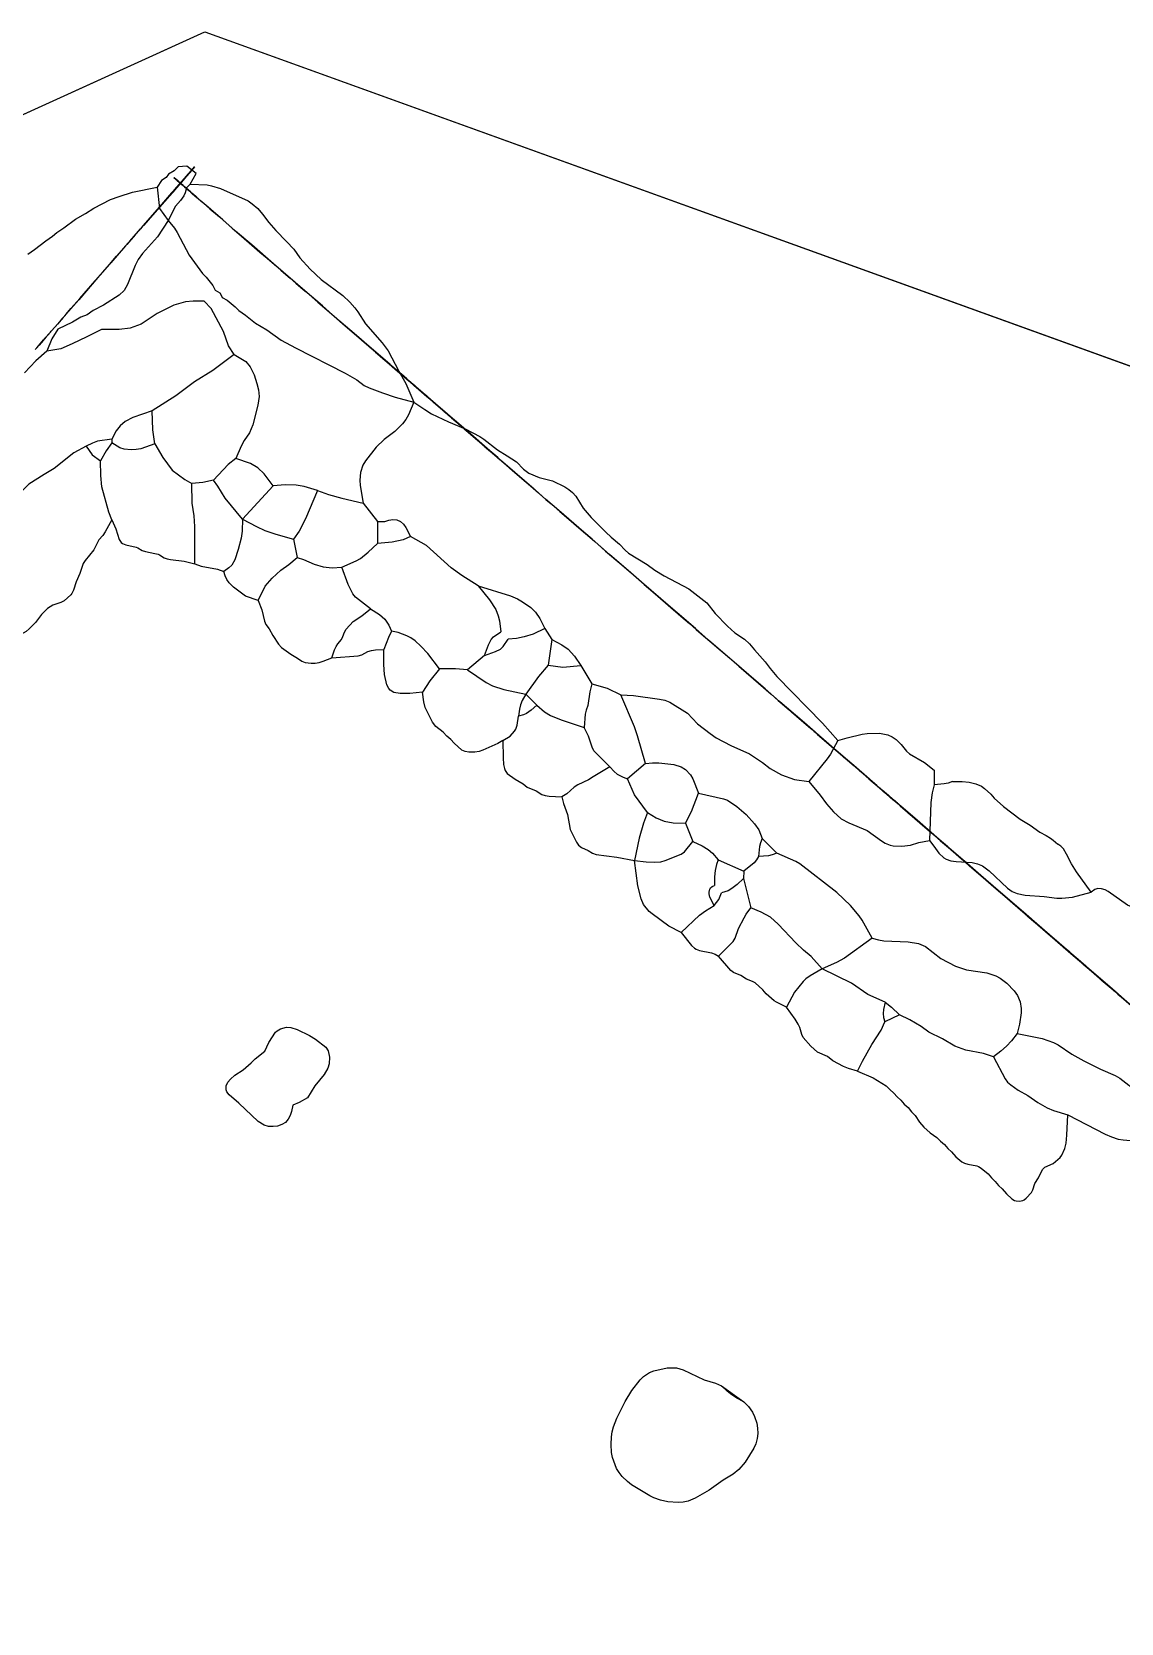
# Model space of a CAD drawing. Header units: metres. Extents: x 0.9 to 20.2, y 3 to 18.7.
# Drawn here: x 10.53 to 16.07, y 10.64 to 18.73 of the extents above; entities that cross this region are included whole.
import ezdxf

# ---------------------------------------------------------------- set-up
doc = ezdxf.new("R2010")
doc.units = ezdxf.units.M
doc.header["$MEASUREMENT"] = 0
doc.header["$XCLIPFRAME"] = 2
for name, color, linetype in [('A-Wand_Steine', 5, 'Continuous'), ('D-Wand_Steine', 5, 'Continuous'), ('Plan_Bild', 251, 'Continuous'), ('Plan_Steine', 5, 'Continuous')]:
    doc.layers.add(name, color=color, linetype=linetype)
picture_1 = doc.add_image_def('image1.jpg', size_in_pixel=(608, 517))

msp = doc.modelspace()

# ---------------------------------------------------------------- linework, layer by layer
at = {"layer": 'A-Wand_Steine', "extrusion": (-0.753505, 0.657443, -1.93142e-16), "elevation": 3.3074}
for points in [[(-20.7907, 2.12), (-20.8406, 2.3084), (-20.9651, 2.3498), (-21.0027, 2.2853), (-21.0132, 2.199), (-21.0032, 2.0184), (-20.9789, 1.9468), (-21.0114, 1.8599), (-21.0178, 1.7828), (-20.9896, 1.7248), (-21.022, 1.6334), (-21.0629, 1.5326), (-21.0394, 1.3434), (-21.0283, 1.1311), (-21.0304, 0.9139), (-21.035, 0.7781), (-21.0618, 0.6506), (-21.0377, 0.5835), (-21.0218, 0.4981), (-20.9947, 0.4763), (-20.8925, 0.4433), (-20.7549, 0.5471), (-20.6683, 0.7353), (-20.603, 0.9001), (-20.5384, 1.0876), (-20.5379, 1.3545), (-20.5602, 1.503), (-20.576, 1.5885), (-20.5957, 1.6557), (-20.6086, 1.7865), (-20.6686, 1.8751), (-20.7239, 1.9548)], [(-20.0677, 1.3614), (-20.1058, 1.4772), (-20.1746, 1.5814), (-20.2926, 1.6026), (-20.3512, 1.6007), (-20.4033, 1.6098), (-20.459, 1.6258), (-20.517, 1.6062), (-20.5766, 1.5263), (-20.6119, 1.4401), (-20.6433, 1.3399), (-20.6449, 1.2795), (-20.6636, 1.2151), (-20.7367, 1.1242), (-20.811, 0.9623), (-20.8706, 0.8824), (-20.8839, 0.7544), (-20.9078, 0.6366), (-21.0194, 0.4523), (-21.0329, 0.3313), (-21.0331, 0.2284), (-21.0166, 0.1403), (-20.9843, 0.1023), (-20.9594, 0.0783), (-20.8668, 0.0953), (-20.7728, 0.0699), (-20.6676, 0.0164), (-20.5286, -0.0147), (-20.4142, -0.0324), (-20.3147, -0.0151), (-20.1658, -0.0318), (-20.0453, -0.0209), (-20.0009, -0.0054), (-19.915, 0.0044), (-19.86, 0.0132), (-19.8293, 0.0248), (-19.8415, 0.1947), (-19.8711, 0.2576), (-19.8947, 0.349), (-19.88, 0.431), (-19.906, 0.604), (-19.9465, 0.6843), (-19.9532, 0.7869), (-19.9839, 0.8888), (-20.0242, 0.962), (-20.0372, 1.0467), (-20.0328, 1.1284), (-20.06, 1.2268)]]:
    msp.add_lwpolyline(points, close=True, dxfattribs=at)
at = {"layer": 'D-Wand_Steine', "extrusion": (0.654129, 0.756383, -6.32069e-16), "elevation": 20.9663}
for points in [[(3.1942, 0.9527), (3.1824, 1.0597), (3.206, 1.109), (3.2107, 1.1526), (3.1871, 1.1867), (3.1577, 1.1949), (3.1377, 1.2102), (3.1283, 1.2589), (3.1389, 1.3059), (3.1472, 1.3176), (3.1295, 1.3318), (3.1083, 1.3517), (3.1119, 1.387), (3.1189, 1.4246), (3.1201, 1.4811), (3.106, 1.4952), (3.0648, 1.5128), (3.0166, 1.5234), (2.953, 1.514), (2.8665, 1.4803), (2.8042, 1.4803), (2.7348, 1.4932), (2.6806, 1.5073), (2.6324, 1.5156), (2.5677, 1.525), (2.5394, 1.532), (2.5065, 1.5849), (2.4771, 1.6132), (2.4394, 1.6226), (2.3889, 1.6214), (2.3705, 1.6015), (2.291, 1.5544), (2.229, 1.537), (2.1818, 1.5345), (2.1073, 1.5023), (2.0601, 1.4675), (1.9981, 1.4551), (1.9335, 1.4452), (1.8864, 1.3956), (1.7548, 1.3187), (1.6778, 1.2939), (1.7026, 1.2566), (1.7126, 1.2194), (1.6045, 1.109), (1.5813, 1.0555), (1.5789, 1.0166), (1.5996, 0.9704), (1.6324, 0.9412), (1.6811, 0.8999), (1.7225, 0.8574), (1.7504, 0.8172), (1.7577, 0.765), (1.7796, 0.7443), (1.8356, 0.7066), (1.9341, 0.6205), (1.9358, 0.5771), (1.9392, 0.5448), (1.9324, 0.515), (1.9034, 0.5031), (1.8327, 0.4937), (1.8012, 0.4963), (1.7953, 0.475), (1.8021, 0.4325), (1.8055, 0.4035), (1.8242, 0.3967), (1.9298, 0.3865), (1.9801, 0.355), (2.0158, 0.316), (2.0758, 0.3038), (2.1493, 0.2793), (2.2611, 0.2602), (2.3782, 0.2643), (2.589, 0.1834), (2.7361, 0.1562), (2.8438, 0.1521), (2.9296, 0.1521), (2.9787, 0.178), (3.0114, 0.2283), (3.0297, 0.2582), (3.0813, 0.2601), (3.1101, 0.2639), (3.1273, 0.2831), (3.133, 0.3137), (3.1177, 0.329), (3.1024, 0.3672), (3.1158, 0.4055), (3.1456, 0.4367), (3.1456, 0.4826), (3.1628, 0.5113), (3.1896, 0.5247), (3.1973, 0.5381), (3.2241, 0.5821), (3.2336, 0.6395), (3.2566, 0.6873), (3.2585, 0.7122), (3.2432, 0.737), (3.233, 0.7975), (3.2271, 0.8468), (3.2424, 0.8762), (3.2366, 0.908)], [(1.7826, 0.7035), (1.7231, 0.7514), (1.6984, 0.805), (1.6737, 0.8514), (1.6215, 0.9225), (1.5968, 0.9559), (1.5518, 0.9921), (1.5533, 1.0564), (1.578, 1.0927), (1.6201, 1.155), (1.6447, 1.187), (1.6621, 1.2044), (1.6694, 1.2334), (1.6433, 1.2479), (1.6128, 1.2363), (1.5576, 1.2015), (1.5373, 1.1144), (1.4894, 1.0172), (1.472, 0.9476), (1.4473, 0.9172), (1.4415, 0.8577), (1.4343, 0.7939), (1.4198, 0.7387), (1.4125, 0.6807), (1.4052, 0.6314), (1.398, 0.5806), (1.3922, 0.5618), (1.3351, 0.4669), (1.3844, 0.4509), (1.4338, 0.4509), (1.5339, 0.4451), (1.5702, 0.4364), (1.5993, 0.4176), (1.6384, 0.4263), (1.6805, 0.4422), (1.7183, 0.4451), (1.7531, 0.4103), (1.7589, 0.3914), (1.7681, 0.3945), (1.7782, 0.5033), (1.8189, 0.5381), (1.8828, 0.5396), (1.9074, 0.57), (1.8697, 0.6194)], [(1.7386, 0.3929), (1.7342, 0.4132), (1.7284, 0.4234), (1.6936, 0.4219), (1.6109, 0.4103), (1.5717, 0.4074), (1.5383, 0.4176), (1.5107, 0.419), (1.4948, 0.4292), (1.3917, 0.4379), (1.3075, 0.4524), (1.2524, 0.4582), (1.2161, 0.4625), (1.1725, 0.4524), (1.1435, 0.4277), (1.1188, 0.4045), (1.1, 0.3798), (1.0782, 0.361), (1.0738, 0.3407), (1.0825, 0.3305), (1.1362, 0.3262), (1.264, 0.3247), (1.3133, 0.3363), (1.4483, 0.345), (1.5659, 0.3421), (1.6428, 0.3508), (1.6936, 0.3624), (1.7299, 0.3755)], [(1.4193, 0.8311), (1.4371, 0.9486), (1.5147, 1.1125), (1.559, 1.252), (1.595, 1.4367), (1.5728, 1.4987), (1.5396, 1.6183), (1.5418, 1.6936), (1.513, 1.8465), (1.4221, 1.9019), (1.3423, 1.9019), (1.2625, 1.9174), (1.2049, 1.9417), (1.1184, 1.9528), (1.0417, 1.9799), (0.984, 2.0021), (0.9042, 2.0242), (0.8621, 2.0397), (0.8089, 2.1018), (0.758, 2.1483), (0.7225, 2.166), (0.6649, 2.1372), (0.5695, 2.1527), (0.5053, 2.2015), (0.4631, 2.2458), (0.4299, 2.2812), (0.4077, 2.3255), (0.3567, 2.372), (0.2614, 2.3986), (0.1861, 2.3942), (0.0974, 2.3853), (0.0242, 2.403), (-0.0821, 2.4296), (-0.1655, 2.4294), (-0.2076, 2.3873), (-0.2522, 2.363), (-0.3021, 2.3256), (-0.3575, 2.2799), (-0.406, 2.2218), (-0.4462, 2.1899), (-0.4794, 2.1525), (-0.539, 2.1151), (-0.5889, 2.0985), (-0.6374, 2.0861), (-0.7551, 2.1013), (-0.804, 2.0268), (-0.8173, 1.9648), (-0.8461, 1.9116), (-0.8794, 1.8562), (-0.8749, 1.8075), (-0.8461, 1.7698), (-0.8463, 1.5801), (-0.8685, 1.3696), (-0.9172, 1.1769), (-0.9527, 1.044), (-0.9836, 0.8216), (-1.0457, 0.7219), (-1.0523, 0.6267), (-0.9792, 0.4915), (-0.8595, 0.3276), (-0.8129, 0.332), (-0.7154, 0.3542), (-0.6068, 0.3852), (-0.508, 0.4231), (-0.3351, 0.4829), (-0.2464, 0.5294), (-0.1533, 0.5095), (-0.0802, 0.4718), (0.1149, 0.4452), (0.2058, 0.4275), (0.2678, 0.4031), (0.3299, 0.3677), (0.4474, 0.3721), (0.5028, 0.3832), (0.6713, 0.3921), (0.7599, 0.3566), (0.8375, 0.3345), (1.0314, 0.3239), (1.0625, 0.3504), (1.0957, 0.3947), (1.1467, 0.4435), (1.1866, 0.4701), (1.2376, 0.4767), (1.2952, 0.4723), (1.324, 0.4944), (1.3484, 0.5587), (1.3817, 0.6561), (1.3972, 0.727)], [(-0.9262, 0.3711), (-1.0218, 0.4876), (-1.0451, 0.5202), (-1.0684, 0.5784), (-1.3131, 0.5761), (-1.4133, 0.5901), (-1.4832, 0.5947), (-1.5834, 0.597), (-1.6044, 0.5388), (-1.5951, 0.4969), (-1.5834, 0.4643), (-1.5438, 0.434), (-1.5228, 0.413), (-1.5182, 0.3851), (-1.5321, 0.3502), (-1.5391, 0.3315), (-1.5391, 0.3106), (-1.5321, 0.2803), (-1.5042, 0.2454), (-1.4669, 0.2058), (-1.3876, 0.2011), (-1.1802, 0.1988), (-1.0031, 0.2058), (-0.9635, 0.2151), (-0.9286, 0.2407), (-0.8936, 0.278)], [(-1.1849, 0.7298), (-1.1243, 0.823), (-1.0777, 0.8765), (-1.0684, 0.9487), (-1.1173, 1.0116), (-1.1569, 1.0419), (-1.1942, 1.0419), (-1.2432, 1.0256), (-1.3038, 0.9767), (-1.3504, 0.9231), (-1.3737, 0.9021), (-1.4436, 0.8905), (-1.5088, 0.8602), (-1.5345, 0.8253), (-1.5438, 0.7857), (-1.5018, 0.7181), (-1.5205, 0.6786), (-1.5368, 0.6529), (-1.4785, 0.6273), (-1.4179, 0.6087), (-1.3107, 0.6133), (-1.2548, 0.6296), (-1.2548, 0.6483), (-1.2059, 0.6716), (-1.1802, 0.6832)], [(-1.5398, 0.3804), (-1.5304, 0.406), (-1.5584, 0.4177), (-1.5817, 0.4433), (-1.6027, 0.4736), (-1.6097, 0.5108), (-1.6237, 0.5318), (-1.8054, 0.5481), (-1.8707, 0.569), (-1.9522, 0.5621), (-1.9406, 0.5411), (-1.887, 0.5155), (-1.7565, 0.4922), (-1.7122, 0.4782), (-1.6842, 0.4596), (-1.6773, 0.42), (-1.6912, 0.3897), (-1.7076, 0.3618), (-1.7169, 0.3385), (-1.7076, 0.3082), (-1.6842, 0.2826), (-1.6796, 0.25), (-1.6912, 0.2267), (-1.7355, 0.2081), (-1.8264, 0.1941), (-1.8311, 0.1824), (-1.8031, 0.1754), (-1.7542, 0.1754), (-1.6586, 0.1754), (-1.6004, 0.1754), (-1.5351, 0.1754), (-1.4978, 0.1894), (-1.4978, 0.215), (-1.5281, 0.2407), (-1.5561, 0.2453), (-1.577, 0.2546), (-1.5887, 0.2826), (-1.5747, 0.3222), (-1.5607, 0.3571)], [(-1.7828, 0.94), (-1.8333, 0.94), (-1.8927, 0.9252), (-1.9206, 0.9363), (-1.9485, 0.9623), (-1.9726, 0.9957), (-1.98, 1.0459), (-2.0005, 1.0923), (-2.0395, 1.1071), (-2.0896, 1.096), (-2.1361, 1.0923), (-2.1993, 1.0942), (-2.2531, 1.0997), (-2.2977, 1.1034), (-2.3683, 1.1276), (-2.411, 1.1536), (-2.4779, 1.1777), (-2.5337, 1.1684), (-2.5782, 1.1833), (-2.6321, 1.2204), (-2.699, 1.2241), (-2.7176, 1.1944), (-2.7287, 1.1443), (-2.7269, 1.1127), (-2.7213, 1.0663), (-2.7232, 1.0069), (-2.738, 0.9568), (-2.7399, 0.9066), (-2.6879, 0.8546), (-2.7068, 0.819), (-2.7365, 0.793), (-2.7904, 0.7559), (-2.7811, 0.689), (-2.7384, 0.6259), (-2.6956, 0.4904), (-2.6473, 0.4867), (-2.6269, 0.4644), (-2.5414, 0.4737), (-2.4281, 0.5331), (-2.2869, 0.5572), (-2.1476, 0.5702), (-2.0578, 0.5891), (-2.0299, 0.5742), (-1.9965, 0.5816), (-1.9519, 0.5909), (-1.8831, 0.5909), (-1.7735, 0.5761), (-1.7159, 0.5946), (-1.6825, 0.6132), (-1.6788, 0.6466), (-1.6806, 0.7172), (-1.7048, 0.8249)], [(-1.6948, 0.2523), (-1.7007, 0.2727), (-1.7254, 0.2945), (-1.7342, 0.3047), (-1.7361, 0.3516), (-1.7084, 0.3851), (-1.6982, 0.4201), (-1.7026, 0.4463), (-1.7565, 0.4812), (-1.8948, 0.5074), (-1.9618, 0.5365), (-2.0361, 0.5482), (-2.1424, 0.5511), (-2.2517, 0.5307), (-2.3799, 0.5089), (-2.4978, 0.4666), (-2.6008, 0.452), (-2.6809, 0.4505), (-2.7217, 0.4316), (-2.7508, 0.4039), (-2.7698, 0.3646), (-2.7625, 0.3399), (-2.7275, 0.3195), (-2.6911, 0.3064), (-2.6416, 0.2351), (-2.6154, 0.1739), (-2.6008, 0.1288), (-2.4692, 0.1184), (-2.2478, 0.1461), (-2.022, 0.1606), (-1.8827, 0.1679), (-1.8522, 0.1927), (-1.8085, 0.2101), (-1.7458, 0.2189), (-1.7036, 0.2261)], [(-2.7351, 0.5868), (-2.7704, 0.6444), (-2.8002, 0.676), (-2.8726, 0.6908), (-2.999, 0.6611), (-3.0677, 0.6351), (-3.0937, 0.5014), (-3.0807, 0.4142), (-2.9952, 0.39), (-2.8782, 0.3826), (-2.802, 0.403), (-2.7481, 0.4235), (-2.7203, 0.4624), (-2.7128, 0.5107)], [(-2.753, 0.2162), (-2.7626, 0.2558), (-2.7878, 0.293), (-2.8191, 0.3278), (-2.8611, 0.3362), (-2.9115, 0.3314), (-2.9751, 0.3362), (-3.0424, 0.3242), (-3.0568, 0.287), (-3.07, 0.2426), (-3.0868, 0.1922), (-3.1024, 0.1658), (-3.1084, 0.083), (-3.076, 0.059), (-3.0472, 0.0542), (-2.9535, 0.0626), (-2.8779, 0.0614), (-2.7902, 0.0638), (-2.7638, 0.0698), (-2.7254, 0.083), (-2.7182, 0.1106), (-2.7206, 0.1406)], [(-2.8233, 0.9408), (-2.8537, 0.9606), (-2.9066, 1.0002), (-2.9568, 1.0385), (-2.9595, 1.0637), (-3.019, 1.065), (-3.0494, 1.0769), (-3.1076, 1.0927), (-3.261, 1.0914), (-3.3205, 1.0822), (-3.3575, 1.061), (-3.4025, 1.0333), (-3.417, 0.9989), (-3.4395, 0.9553), (-3.4527, 0.9156), (-3.4554, 0.8707), (-3.4276, 0.835), (-3.3694, 0.7954), (-3.3006, 0.7756), (-3.183, 0.7742), (-3.0573, 0.765), (-2.9529, 0.7478), (-2.8709, 0.7571), (-2.8193, 0.7795), (-2.7942, 0.8377), (-2.8061, 0.9156)]]:
    msp.add_lwpolyline(points, close=True, dxfattribs=at)
at = {"layer": 'Plan_Bild'}
msp.add_lwpolyline([(0.8504, 9.4951), (4.6612, 15.6639), (11.4061, 18.7314), (16.6334, 16.8437), (20.1744, 11.0457), (16.431, 4.8095), (10.4955, 2.9555), (5.909, 3.5285)], close=True, dxfattribs=at)
at = {"layer": 'Plan_Steine'}
for p, q in [((11.3332, 17.9567), (11.3145, 17.9383)), ((11.2581, 17.8459), (11.2204, 17.772)), ((11.403, 17.3622), (11.4398, 17.3248)), ((10.7339, 17.2559), (10.6594, 17.2194)), ((10.8076, 17.1811), (10.7331, 17.1446)), ((10.8821, 17.2177), (10.8076, 17.1811)), ((10.9336, 16.6604), (10.9335, 16.6419)), ((11.7539, 16.423), (11.599, 16.254)), ((12.2119, 16.3352), (12.2855, 16.2418)), ((12.2855, 16.2418), (12.2846, 16.1305)), ((12.2855, 16.2418), (12.3226, 16.2415)), ((11.8578, 16.1523), (11.8757, 16.0593)), ((12.4519, 16.1663), (12.4147, 16.148)), ((13.1352, 15.6971), (13.1719, 15.6411)), ((13.1719, 15.6411), (13.1523, 15.5114)), ((12.8289, 15.56), (12.7427, 15.4881)), ((13.3194, 15.5101), (13.3744, 15.4169)), ((13.0398, 15.3637), (13.0951, 15.3076)), ((13.647, 15.011), (13.5563, 14.9329)), ((15.1159, 14.9768), (15.1153, 14.9025)), ((13.8516, 14.7079), (13.888, 14.6148)), ((14.2408, 14.6307), (14.3145, 14.5559)), ((14.0172, 14.521), (14.1468, 14.4644)), ((14.1468, 14.4644), (14.1465, 14.4272)), ((14.1465, 14.4272), (14.1825, 14.2785)), ((14.9394, 13.7344), (14.8649, 13.6979))]:
    msp.add_line(p, q, dxfattribs=at)
for points in [[(11.3332, 17.9567), (11.3627, 18.0117), (11.3148, 18.0492), (11.2708, 18.0453), (11.2518, 18.0246), (11.2221, 18.0072), (11.2104, 17.9902), (11.1859, 17.9754), (11.1647, 17.9424)], [(10.5072, 17.6008), (10.5413, 17.6246), (10.5979, 17.6691), (10.633, 17.6927), (10.6551, 17.7115), (10.6903, 17.7352), (10.7491, 17.7793), (10.8004, 17.8084), (10.842, 17.8353), (10.9273, 17.8783), (10.9708, 17.8946), (11.0385, 17.9159), (11.1647, 17.9424)], [(11.1647, 17.9424), (11.1761, 17.8329), (11.2204, 17.772)], [(11.3145, 17.9383), (11.3076, 17.9135), (11.3002, 17.8972), (11.2838, 17.8743), (11.2581, 17.8459)], [(11.3332, 17.9567), (11.4182, 17.9528), (11.4415, 17.9486), (11.4868, 17.9343), (11.6265, 17.8717), (11.6473, 17.8577), (11.6756, 17.8325), (11.7008, 17.8049), (11.7319, 17.7612), (11.7678, 17.7209), (11.8229, 17.666), (11.859, 17.626), (11.8905, 17.582), (11.9421, 17.5252), (11.998, 17.4727), (12.1083, 17.3907), (12.1448, 17.3565), (12.1703, 17.328), (12.1856, 17.308), (12.2236, 17.2469), (12.3093, 17.1507), (12.3392, 17.1103), (12.3929, 17.0057), (12.4288, 16.944), (12.4696, 16.8489)], [(11.2204, 17.772), (11.1656, 17.6899), (11.0907, 17.6049), (11.0677, 17.5746), (11.0519, 17.543), (11.0143, 17.4464), (10.9973, 17.4167), (10.9712, 17.3919), (10.8911, 17.3422), (10.8392, 17.3139), (10.8084, 17.2925)], [(11.2204, 17.772), (11.2529, 17.7328), (11.2667, 17.712), (11.3273, 17.5967), (11.3951, 17.5032), (11.414, 17.4833), (11.4472, 17.4423), (11.4591, 17.4175)], [(11.4591, 17.4175), (11.4714, 17.4116), (11.4824, 17.4036), (11.4902, 17.3925), (11.4959, 17.3801)], [(11.403, 17.3622), (11.3481, 17.3618), (11.3078, 17.3582), (11.2494, 17.3418), (11.1646, 17.2991), (11.0831, 17.2446), (11.0275, 17.2244), (10.9706, 17.2173), (10.8821, 17.2177)], [(11.5557, 17.091), (11.5266, 17.1354), (11.5011, 17.208), (11.4398, 17.3248)], [(11.4959, 17.3801), (11.5207, 17.368), (11.5611, 17.3341), (11.5806, 17.3149), (11.6137, 17.2916), (11.665, 17.2508), (11.7227, 17.2155), (11.7947, 17.1634), (11.868, 17.1241), (12.1211, 16.9968), (12.179, 16.9624), (12.2171, 16.934), (12.2423, 16.9218), (12.3104, 16.8958), (12.374, 16.8742), (12.4696, 16.8489)], [(10.8084, 17.2925), (10.7764, 17.2804), (10.7339, 17.2559)], [(10.6594, 17.2194), (10.6286, 17.1704), (10.6029, 17.1084)], [(10.6029, 17.1084), (10.5471, 17.0593), (10.4907, 16.9979)], [(10.7331, 17.1446), (10.6754, 17.1195), (10.6029, 17.1084)], [(11.5557, 17.091), (11.4475, 17.0092), (11.3545, 16.9516), (11.2595, 16.8806), (11.14, 16.805)], [(11.5557, 17.091), (11.6149, 17.0546), (11.6375, 17.0282), (11.6572, 16.9871), (11.6713, 16.944), (11.6791, 16.9108), (11.6826, 16.8774), (11.6764, 16.8331), (11.6514, 16.7335), (11.6341, 16.6934), (11.6072, 16.6537), (11.5925, 16.6254), (11.564, 16.5628)], [(12.4696, 16.8489), (12.4421, 16.7847), (12.4283, 16.7605), (12.4117, 16.7384), (12.3738, 16.6997), (12.3191, 16.6589), (12.278, 16.6206), (12.2238, 16.5496), (12.2107, 16.5287), (12.1985, 16.4916), (12.1956, 16.4516), (12.1972, 16.425), (12.2119, 16.3352)], [(12.4696, 16.8489), (12.5249, 16.8106), (12.5587, 16.7901), (12.6453, 16.748), (12.7314, 16.7135), (12.805, 16.6747), (12.8257, 16.6608), (12.8946, 16.6057), (12.9449, 16.5765), (12.9912, 16.5454), (13.0265, 16.5087), (13.054, 16.4875), (13.1071, 16.4658), (13.1738, 16.4486), (13.238, 16.418), (13.258, 16.4054), (13.2765, 16.3891), (13.2925, 16.3705), (13.3301, 16.3104), (13.3718, 16.2614), (13.4451, 16.187), (13.473, 16.1615), (13.516, 16.1271), (13.5436, 16.0959), (13.5609, 16.0805), (13.6562, 16.0228), (13.6947, 15.9937), (13.7425, 15.9655), (13.8678, 15.8998), (13.9595, 15.8276), (14.0015, 15.7745), (14.0637, 15.7092), (14.1022, 15.6752), (14.1508, 15.6432), (14.1771, 15.6204), (14.2021, 15.589), (14.2566, 15.5287), (14.2809, 15.4941), (14.3149, 15.4543), (14.5475, 15.2167), (14.6258, 15.1278)], [(11.14, 16.805), (11.0414, 16.7713), (11.0019, 16.7499), (10.977, 16.7285), (10.9563, 16.7036), (10.9336, 16.6604)], [(11.1521, 16.6372), (11.142, 16.7085), (11.14, 16.805)], [(10.8034, 16.6243), (10.7409, 16.5903), (10.6416, 16.5112), (10.5903, 16.4816), (10.5124, 16.4315), (10.4374, 16.3576), (10.3451, 16.2897), (10.3127, 16.2748), (10.266, 16.2614), (10.2155, 16.2574), (10.151, 16.258)], [(10.9336, 16.6604), (10.861, 16.6495), (10.8358, 16.6407), (10.8034, 16.6243)], [(10.8034, 16.6243), (10.8339, 16.5807), (10.8771, 16.5495)], [(10.9335, 16.6419), (10.9052, 16.6011), (10.8771, 16.5495)], [(11.1521, 16.6372), (11.0811, 16.6118), (11.0573, 16.6075), (11.033, 16.6062), (10.9973, 16.6097), (10.9747, 16.6165), (10.9335, 16.6419)], [(11.1521, 16.6372), (11.1942, 16.5674), (11.2415, 16.5028), (11.3047, 16.4555), (11.3403, 16.4346)], [(10.9338, 16.2505), (10.9192, 16.2893), (10.8836, 16.4188), (10.8778, 16.476), (10.8771, 16.5495)], [(11.564, 16.5628), (11.5261, 16.532), (11.4518, 16.4523)], [(11.7539, 16.423), (11.7085, 16.4838), (11.6757, 16.5151), (11.639, 16.537), (11.564, 16.5628)], [(11.4518, 16.4523), (11.3969, 16.4408), (11.3403, 16.4346)], [(11.3554, 16.0264), (11.3562, 16.216), (11.3526, 16.2701), (11.3432, 16.3351), (11.3403, 16.4346)], [(11.599, 16.254), (11.5108, 16.3609), (11.4733, 16.4219), (11.4518, 16.4523)], [(11.9802, 16.3989), (11.9124, 16.4201), (11.8716, 16.4266), (11.8156, 16.4278), (11.7539, 16.423)], [(11.9802, 16.3989), (11.9195, 16.2557), (11.8863, 16.1928), (11.8578, 16.1523)], [(11.9802, 16.3989), (12.0363, 16.3793), (12.1031, 16.3606), (12.2119, 16.3352)], [(10.9338, 16.2505), (10.9009, 16.1888), (10.8886, 16.1715), (10.8679, 16.1479), (10.843, 16.0973), (10.7979, 16.0444), (10.7876, 16.0286), (10.7712, 15.978), (10.7524, 15.9345), (10.7399, 15.8935), (10.7312, 15.8757), (10.7252, 15.8684), (10.6925, 15.8383), (10.6748, 15.8301), (10.6346, 15.8166), (10.6073, 15.7993), (10.5759, 15.7691), (10.5461, 15.7281), (10.514, 15.6956), (10.4992, 15.6833), (10.4379, 15.6481), (10.3867, 15.626)], [(10.9338, 16.2505), (10.9538, 16.2046), (10.971, 16.1496), (10.9807, 16.1353), (10.9881, 16.1298), (11.0049, 16.123), (11.0585, 16.1119), (11.0662, 16.1087), (11.0886, 16.0945), (11.1051, 16.0885), (11.1519, 16.0799), (11.1694, 16.0751), (11.1772, 16.0717), (11.1994, 16.0572), (11.215, 16.0514), (11.2328, 16.0479), (11.302, 16.0398), (11.3554, 16.0264)], [(11.599, 16.254), (11.5963, 16.1922), (11.5912, 16.1563), (11.5762, 16.0998), (11.559, 16.0464), (11.5445, 16.0192), (11.5297, 16.006), (11.5039, 15.9879)], [(11.599, 16.254), (11.6688, 16.216), (11.7116, 16.1968), (11.7678, 16.1777), (11.8578, 16.1523)], [(12.3226, 16.2415), (12.3427, 16.2487), (12.363, 16.2518), (12.3835, 16.25), (12.4025, 16.2422), (12.4168, 16.2282), (12.4286, 16.2112), (12.4519, 16.1663)], [(12.1034, 16.0104), (12.1768, 16.0422), (12.198, 16.0537), (12.2379, 16.0853), (12.2846, 16.1305)], [(12.4147, 16.148), (12.3592, 16.1367), (12.2846, 16.1305)], [(12.797, 15.9147), (12.7138, 15.967), (12.6601, 16.0069), (12.5344, 16.1205), (12.4519, 16.1663)], [(11.3554, 16.0264), (11.3886, 16.014), (11.4715, 15.9999), (11.5039, 15.9879)], [(11.6774, 15.8404), (11.7131, 15.9128), (11.7487, 15.9544), (11.7928, 15.9952), (11.8345, 16.0237), (11.8757, 16.0593)], [(11.8757, 16.0593), (11.9084, 16.0485), (11.9632, 16.0247), (12.0083, 16.0111), (12.0547, 16.0064), (12.1034, 16.0104)], [(11.6774, 15.8404), (11.6144, 15.8631), (11.5521, 15.9075), (11.5309, 15.9296), (11.5192, 15.9467), (11.5103, 15.9664), (11.5039, 15.9879)], [(12.2496, 15.7971), (12.1736, 15.8578), (12.1596, 15.8735), (12.1352, 15.9208), (12.1034, 16.0104)], [(12.797, 15.9147), (12.9618, 15.8644), (12.9969, 15.8491), (13.022, 15.8338), (13.0637, 15.8053), (13.0886, 15.7814), (13.1103, 15.748), (13.1352, 15.6971)], [(12.797, 15.9147), (12.8547, 15.8444), (12.8863, 15.7943), (12.8992, 15.762), (12.906, 15.7364), (12.9123, 15.6802)], [(11.6774, 15.8404), (11.6962, 15.7935), (11.7106, 15.7353), (11.7175, 15.7187), (11.7336, 15.6964), (11.7526, 15.6625), (11.781, 15.6186), (11.7961, 15.6015), (11.845, 15.5675), (11.878, 15.5476), (11.9002, 15.5313), (11.9175, 15.5248), (11.947, 15.5211), (11.9678, 15.5217), (11.9887, 15.5248), (12.0094, 15.531), (12.0521, 15.5494)], [(12.0521, 15.5494), (12.0667, 15.5889), (12.0751, 15.6069), (12.0837, 15.6206), (12.1017, 15.6422), (12.1087, 15.6567), (12.1172, 15.6798), (12.1247, 15.6939), (12.1615, 15.7327), (12.2058, 15.7626), (12.2496, 15.7971)], [(12.2496, 15.7971), (12.2955, 15.7685), (12.3225, 15.7447), (12.3433, 15.7153), (12.3555, 15.6844)], [(13.1352, 15.6971), (13.0757, 15.6695), (13.0314, 15.6548), (12.9918, 15.6467), (12.9491, 15.6428)], [(12.3555, 15.6844), (12.34, 15.6515), (12.3177, 15.5919)], [(12.6008, 15.4922), (12.5411, 15.5706), (12.5051, 15.6085), (12.4757, 15.6349), (12.455, 15.6498), (12.4335, 15.661), (12.3891, 15.6769), (12.3555, 15.6844)], [(12.8289, 15.56), (12.8484, 15.6152), (12.8625, 15.6425), (12.8742, 15.6553), (12.9123, 15.6802)], [(12.8289, 15.56), (12.8854, 15.5803), (12.9109, 15.5936), (12.9243, 15.6058), (12.9491, 15.6428)], [(13.1719, 15.6411), (13.2214, 15.6155), (13.2537, 15.5929), (13.2873, 15.5576), (13.3194, 15.5101)], [(12.0521, 15.5494), (12.1867, 15.5593), (12.2054, 15.5638), (12.2364, 15.5809), (12.2539, 15.5867), (12.2741, 15.5897), (12.3177, 15.5919)], [(12.5131, 15.3735), (12.4492, 15.3671), (12.4008, 15.3666), (12.3677, 15.3726), (12.3488, 15.3838), (12.3419, 15.392), (12.3331, 15.4107), (12.3202, 15.4643), (12.3163, 15.514), (12.3177, 15.5919)], [(12.6008, 15.4922), (12.5515, 15.432), (12.5131, 15.3735)], [(12.7427, 15.4881), (12.6812, 15.4931), (12.6008, 15.4922)], [(12.7427, 15.4881), (12.8366, 15.4241), (12.8689, 15.407), (12.9279, 15.3873), (13.0398, 15.3637)], [(13.1523, 15.5114), (13.1028, 15.4533), (13.0398, 15.3637)], [(13.1523, 15.5114), (13.2268, 15.5013), (13.3194, 15.5101)], [(12.9227, 15.1277), (12.8968, 15.114), (12.8207, 15.0791), (12.8013, 15.0727), (12.7805, 15.0694), (12.7497, 15.0693), (12.7305, 15.0726), (12.7136, 15.0797), (12.6739, 15.1142), (12.6571, 15.1339), (12.6374, 15.1512), (12.6189, 15.1708), (12.5816, 15.2), (12.5637, 15.2222), (12.5277, 15.2965), (12.5207, 15.3247), (12.5131, 15.3735)], [(13.3744, 15.4169), (13.3645, 15.3761), (13.355, 15.3056)], [(13.3744, 15.4169), (13.4525, 15.3945), (13.5224, 15.3601)], [(13.0398, 15.3637), (13.0204, 15.3326), (13.0115, 15.3105), (13.0063, 15.2877), (13.0019, 15.2526)], [(13.0951, 15.3076), (13.0664, 15.2822), (13.0432, 15.2662), (13.0268, 15.259), (13.0019, 15.2526)], [(13.0951, 15.3076), (13.1337, 15.2749), (13.1648, 15.2559), (13.219, 15.2334), (13.3356, 15.1944)], [(13.355, 15.3056), (13.3464, 15.283), (13.3414, 15.2617), (13.3356, 15.1944)], [(13.647, 15.011), (13.6066, 15.152), (13.5913, 15.1971), (13.5224, 15.3601)], [(13.5224, 15.3601), (13.5873, 15.3565), (13.7193, 15.3387), (13.7463, 15.333), (13.7707, 15.3237), (13.8604, 15.268), (13.9127, 15.214), (13.9763, 15.1633), (14.0067, 15.1423), (14.0807, 15.1038), (14.1765, 15.0611), (14.2428, 15.0167), (14.2811, 14.9867), (14.3394, 14.9532), (14.4052, 14.9307), (14.4774, 14.9196)], [(12.9227, 15.1277), (12.9586, 15.1507), (12.9822, 15.1753), (12.9882, 15.1854), (12.9958, 15.207), (13.0019, 15.2526)], [(13.4667, 14.9954), (13.3856, 15.0765), (13.3762, 15.0947), (13.3572, 15.1502), (13.3356, 15.1944)], [(14.6258, 15.1278), (14.6727, 15.1425), (14.7487, 15.1602), (14.7739, 15.1641), (14.8377, 15.1652), (14.8803, 15.1574), (14.9015, 15.1477), (14.9216, 15.1332), (14.9475, 15.1078), (14.9747, 15.0738), (14.9893, 15.0602), (15.0667, 15.0164), (15.1159, 14.9768)], [(12.9227, 15.1277), (12.9237, 15.0405), (12.9259, 15.0067), (12.9302, 14.9857), (12.9339, 14.9761), (12.9444, 14.9613), (12.9841, 14.9322), (13.0249, 14.9079), (13.0463, 14.8912), (13.0916, 14.8725), (13.1209, 14.8545), (13.138, 14.8484), (13.1574, 14.8451), (13.2215, 14.8426)], [(14.6258, 15.1278), (14.5877, 15.0591), (14.5719, 15.0356), (14.4774, 14.9196)], [(13.4667, 14.9954), (13.3814, 14.9441), (13.3582, 14.9279), (13.3033, 14.9037), (13.2856, 14.8908), (13.2477, 14.8565), (13.2215, 14.8426)], [(13.4667, 14.9954), (13.4877, 14.9707), (13.5026, 14.9581), (13.5341, 14.9418), (13.5563, 14.9329)], [(13.647, 15.011), (13.6826, 15.0151), (13.7154, 15.0144), (13.792, 15.0059), (13.8296, 14.9946), (13.8505, 14.9812), (13.8759, 14.9541), (13.8877, 14.9335), (13.9174, 14.861)], [(13.657, 14.7617), (13.5922, 14.8519), (13.5563, 14.9329)], [(14.4774, 14.9196), (14.5358, 14.8506), (14.567, 14.8058), (14.6029, 14.7659), (14.6424, 14.7305), (14.6821, 14.71), (14.7739, 14.6717), (14.8468, 14.6185), (14.8666, 14.6067), (14.8916, 14.597), (14.9063, 14.5937), (14.9515, 14.5907), (14.995, 14.5963), (15.0379, 14.6094), (15.0911, 14.6196)], [(15.1153, 14.9025), (15.1047, 14.8631), (15.0981, 14.8129), (15.0911, 14.6196)], [(15.2082, 14.9204), (15.1856, 14.9118), (15.1661, 14.9074), (15.1153, 14.9025)], [(15.2082, 14.9204), (15.2575, 14.9199), (15.2934, 14.9172), (15.3273, 14.9088), (15.3564, 14.8961), (15.3718, 14.8846), (15.404, 14.8551), (15.4211, 14.8354), (15.4672, 14.7921), (15.5519, 14.7287), (15.6031, 14.6985), (15.6522, 14.662)], [(13.2215, 14.8426), (13.2304, 14.8089), (13.2504, 14.7523), (13.2646, 14.6767), (13.2967, 14.6113), (13.3074, 14.5957), (13.3227, 14.5846), (13.3555, 14.5692), (13.3784, 14.5553), (13.3975, 14.5488), (13.5025, 14.5356), (13.5923, 14.5177)], [(13.8516, 14.7079), (13.8814, 14.7672), (13.9174, 14.861)], [(13.9174, 14.861), (14.0447, 14.8325), (14.0636, 14.8247), (14.1126, 14.7921), (14.1592, 14.7526), (14.2024, 14.7054), (14.2239, 14.6743), (14.2408, 14.6307)], [(13.657, 14.7617), (13.6377, 14.7075), (13.6156, 14.6325), (13.5923, 14.5177)], [(13.657, 14.7617), (13.7012, 14.7346), (13.7416, 14.718), (13.788, 14.7106), (13.8516, 14.7079)], [(15.6522, 14.662), (15.684, 14.6458), (15.7068, 14.632), (15.7197, 14.6222), (15.7441, 14.6008)], [(13.5923, 14.5177), (13.6502, 14.5111), (13.693, 14.5091), (13.7261, 14.5119), (13.7471, 14.5175), (13.8291, 14.5503), (13.8453, 14.5632), (13.888, 14.6148)], [(13.888, 14.6148), (13.935, 14.5932), (13.9665, 14.5741), (13.9883, 14.5553), (14.0172, 14.521)], [(14.2408, 14.6307), (14.2318, 14.6082), (14.2271, 14.5888), (14.2216, 14.538)], [(15.0911, 14.6196), (15.114, 14.5918), (15.1389, 14.5557), (15.165, 14.5317), (15.1755, 14.5257), (15.2005, 14.5173), (15.2269, 14.5134), (15.3082, 14.5076), (15.3348, 14.5022), (15.3604, 14.4915), (15.3948, 14.4666), (15.4887, 14.3774), (15.5119, 14.3612), (15.5375, 14.35), (15.5778, 14.3421), (15.6746, 14.3356), (15.7385, 14.327), (15.7645, 14.326), (15.8184, 14.332), (15.9134, 14.3579)], [(15.9134, 14.3579), (15.8392, 14.4601), (15.8138, 14.5007), (15.7885, 14.5508), (15.7723, 14.5769), (15.7591, 14.5904), (15.7441, 14.6008)], [(13.8296, 14.1515), (13.7658, 14.1853), (13.6812, 14.2467), (13.6668, 14.2598), (13.6373, 14.2949), (13.6258, 14.323), (13.6091, 14.3899), (13.5923, 14.5177)], [(14.0172, 14.521), (14.008, 14.4987), (14.0014, 14.4678), (13.9988, 14.4353), (13.9977, 14.3912)], [(14.2216, 14.538), (14.2121, 14.5214), (14.1993, 14.5068), (14.1468, 14.4644)], [(14.3145, 14.5559), (14.2919, 14.5473), (14.2724, 14.5428), (14.2216, 14.538)], [(14.8005, 14.1232), (14.7498, 14.2149), (14.7345, 14.2372), (14.6894, 14.2888), (14.621, 14.3552), (14.4324, 14.5019), (14.4115, 14.5135), (14.3145, 14.5559)], [(14.1465, 14.4272), (14.1129, 14.396), (14.0863, 14.3752), (14.0671, 14.3644), (14.0345, 14.3538)], [(13.9972, 14.2891), (13.9753, 14.3314), (13.9709, 14.3486), (13.9706, 14.357), (13.9739, 14.3723), (13.9777, 14.3786), (13.9873, 14.3865), (13.9977, 14.3912)], [(13.9972, 14.2891), (14.0211, 14.3207), (14.0345, 14.3538)], [(16.2345, 14.2427), (16.2103, 14.2477), (16.162, 14.2648), (16.098, 14.292), (16, 14.3601), (15.9841, 14.3691), (15.9665, 14.3742), (15.9474, 14.3756), (15.9319, 14.3709), (15.9134, 14.3579)], [(13.8296, 14.1515), (13.9224, 14.2397), (13.9528, 14.2624), (13.9972, 14.2891)], [(14.0187, 14.0323), (14.0931, 14.1058), (14.1028, 14.1237), (14.1209, 14.1727), (14.1484, 14.2274), (14.1588, 14.2461), (14.1825, 14.2785)], [(14.5455, 13.9679), (14.4904, 14.0306), (14.4512, 14.0631), (14.4123, 14.1004), (14.3225, 14.1946), (14.2827, 14.2307), (14.236, 14.2562), (14.1825, 14.2785)], [(13.8296, 14.1515), (13.8822, 14.0868), (13.8963, 14.0723), (13.9045, 14.0673), (13.9228, 14.0606), (13.983, 14.0483), (14.0017, 14.0413), (14.0187, 14.0323)], [(14.8005, 14.1232), (14.6593, 14.0218), (14.6178, 13.9994), (14.5455, 13.9679)], [(14.8005, 14.1232), (14.8327, 14.1146), (14.8598, 14.1106), (14.9832, 14.1052), (15.0361, 14.0969), (15.0706, 14.0806), (15.1497, 14.0206), (15.2229, 13.9815), (15.2788, 13.9629), (15.3832, 13.9469), (15.4284, 13.9317), (15.4511, 13.9201), (15.4842, 13.8949), (15.5225, 13.855), (15.5381, 13.8327), (15.5519, 13.7994), (15.5579, 13.766), (15.5568, 13.7431), (15.5489, 13.6861), (15.5366, 13.6392)], [(14.3649, 13.7732), (14.3143, 13.7973), (14.3016, 13.8052), (14.2617, 13.8413), (14.2447, 13.8611), (14.2054, 13.8956), (14.1912, 13.903), (14.1607, 13.9144), (14.1322, 13.9332), (14.095, 13.9494), (14.0807, 13.9583), (14.0187, 14.0323)], [(14.5455, 13.9679), (14.484, 13.9325), (14.4623, 13.9161), (14.4489, 13.9026), (14.4056, 13.8481), (14.3649, 13.7732)], [(14.8659, 13.7979), (14.7773, 13.8377), (14.6954, 13.8944), (14.5455, 13.9679)], [(14.7262, 13.4474), (14.679, 13.4606), (14.6535, 13.4706), (14.6003, 13.5001), (14.5731, 13.5212), (14.5217, 13.5441), (14.4873, 13.574), (14.4489, 13.6192), (14.4417, 13.6343), (14.4314, 13.6692), (14.4239, 13.687), (14.4081, 13.7124), (14.3649, 13.7732)], [(14.8659, 13.7979), (14.8574, 13.761), (14.8559, 13.741), (14.8582, 13.72), (14.8649, 13.6979)], [(14.8659, 13.7979), (14.8983, 13.7729), (14.9394, 13.7344)], [(14.7262, 13.4474), (14.7503, 13.4974), (14.7988, 13.5833), (14.8463, 13.6553), (14.8649, 13.6979)], [(15.4173, 13.5194), (15.3665, 13.5379), (15.2754, 13.5542), (15.2198, 13.5744), (15.1569, 13.6115), (15.0884, 13.6457), (15.0495, 13.674), (14.9914, 13.7081), (14.9394, 13.7344)], [(15.5366, 13.6392), (15.5079, 13.6017), (15.4835, 13.5745), (15.4547, 13.5483), (15.4173, 13.5194)], [(15.5366, 13.6392), (15.6638, 13.6133), (15.7222, 13.5933), (15.7449, 13.5814), (15.8145, 13.5334), (15.8766, 13.4992), (15.9617, 13.4571), (16.0363, 13.4248), (16.0589, 13.4121), (16.1044, 13.3757), (16.22, 13.2648), (16.2397, 13.2346), (16.2531, 13.1862)], [(15.4173, 13.5194), (15.476, 13.4075), (15.4885, 13.3907), (15.5043, 13.377), (15.5415, 13.3513), (15.5916, 13.3229), (15.6427, 13.2885), (15.6897, 13.2609), (15.7227, 13.2469), (15.7941, 13.2245)], [(14.7262, 13.4474), (14.8046, 13.4137), (14.8711, 13.3731), (14.8901, 13.3535), (14.9101, 13.3362), (14.927, 13.3164), (14.9464, 13.2991), (14.9632, 13.2793), (14.9826, 13.2618), (14.9994, 13.2413), (15.0186, 13.2219), (15.0413, 13.1882), (15.0624, 13.1633), (15.0947, 13.1339), (15.128, 13.1108), (15.1471, 13.0911), (15.1672, 13.0739), (15.1841, 13.054), (15.2034, 13.0365), (15.2253, 13.0122), (15.2553, 12.9869), (15.2688, 12.979), (15.2862, 12.9739), (15.3324, 12.9652), (15.3409, 12.9623), (15.3544, 12.9544), (15.3895, 12.9246), (15.4065, 12.9046), (15.4258, 12.8869), (15.4424, 12.8664), (15.4614, 12.8484), (15.4828, 12.8233), (15.5107, 12.7974), (15.5238, 12.7896), (15.5319, 12.7873), (15.5488, 12.7859), (15.5654, 12.7891), (15.5731, 12.7926), (15.5838, 12.8013), (15.61, 12.8299), (15.6172, 12.8446), (15.6274, 12.8758), (15.646, 12.9045), (15.6662, 12.9476), (15.6777, 12.9587), (15.7204, 12.9781), (15.755, 13.0087), (15.7642, 13.02), (15.7799, 13.0549), (15.7866, 13.0816), (15.7902, 13.1221), (15.7941, 13.2245)], [(15.7941, 13.2245), (15.9846, 13.1264), (16.0171, 13.1131), (16.0515, 13.1024), (16.0759, 13.0979), (16.1138, 13.0949), (16.1782, 13.094)], [(14.1467, 11.7668), (14.1119, 11.7852), (14.087, 11.8009), (14.0635, 11.82), (14.0341, 11.848)]]:
    msp.add_lwpolyline(points, dxfattribs=at)
for points in [[(11.8546, 13.2752), (11.8484, 13.2425), (11.8407, 13.2211), (11.8314, 13.2025), (11.8168, 13.1869), (11.7987, 13.1765), (11.7771, 13.1683), (11.7544, 13.1652), (11.7312, 13.1667), (11.7084, 13.1731), (11.6779, 13.1921), (11.58, 13.2854), (11.5312, 13.3275), (11.5191, 13.3422), (11.5157, 13.3519), (11.5162, 13.3727), (11.5244, 13.3908), (11.537, 13.4066), (11.56, 13.4274), (11.6017, 13.4549), (11.6432, 13.4901), (11.6622, 13.5092), (11.7117, 13.5494), (11.733, 13.5933), (11.767, 13.6454), (11.7743, 13.6527), (11.792, 13.6631), (11.8226, 13.6707), (11.8444, 13.6685), (11.8756, 13.6597), (11.9384, 13.6285), (11.9694, 13.6101), (12.0223, 13.5686), (12.0344, 13.5507), (12.0416, 13.5187), (12.0393, 13.4848), (12.0325, 13.4625), (12.0129, 13.431), (11.9655, 13.3731), (11.9292, 13.3117), (11.8867, 13.2873)], [(14.1467, 11.7668), (14.1704, 11.742), (14.1912, 11.7133), (14.201, 11.6923), (14.2128, 11.6584), (14.2173, 11.6322), (14.2181, 11.6055), (14.2155, 11.5789), (14.2088, 11.5531), (14.1979, 11.5306), (14.1549, 11.4598), (14.1225, 11.4217), (14.0937, 11.3976), (14.0432, 11.3671), (13.972, 11.317), (13.8997, 11.2756), (13.8649, 11.261), (13.8394, 11.2563), (13.8133, 11.2544), (13.7609, 11.2569), (13.7236, 11.2654), (13.6904, 11.2775), (13.6688, 11.288), (13.5765, 11.3446), (13.5568, 11.3603), (13.5296, 11.3869), (13.5135, 11.4065), (13.5, 11.4278), (13.4795, 11.4837), (13.4751, 11.5093), (13.4731, 11.5487), (13.475, 11.5882), (13.4787, 11.6141), (13.4851, 11.6387), (13.5011, 11.6828), (13.5437, 11.7671), (13.5777, 11.8231), (13.6204, 11.8783), (13.637, 11.8952), (13.6675, 11.916), (13.6894, 11.9241), (13.7581, 11.9383), (13.7814, 11.9398), (13.8048, 11.9382), (13.839, 11.9286), (13.9452, 11.8774), (14.0026, 11.8607), (14.0341, 11.848)]]:
    msp.add_lwpolyline(points, close=True, dxfattribs=at)

# ---------------------------------------------------------------- pictures from other files: only their frames are drawn
at = {"layer": 'Plan_Bild'}
image = msp.add_image(picture_1, insert=(0, 0), size_in_units=(22.6334, 19.2458), dxfattribs=dict(at, fade=50))
image.set_boundary_path([(22.344, 261.4333), (124.7146, 95.7207), (305.902, 13.317), (446.322, 64.027), (541.4454, 219.779), (440.8864, 387.3024), (281.4416, 437.107), (158.2343, 421.7127), (22.344, 261.4333)])

doc.saveas('drawing.dxf')
